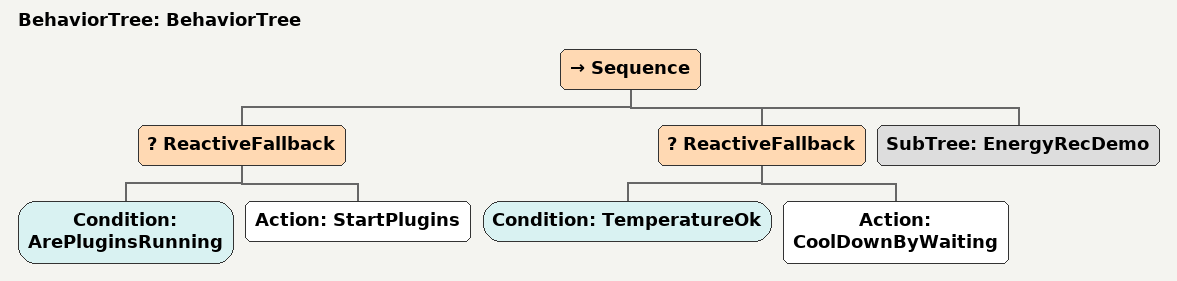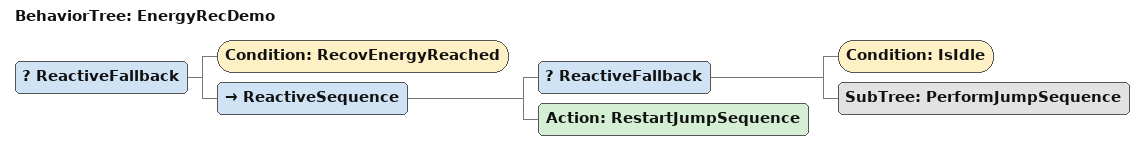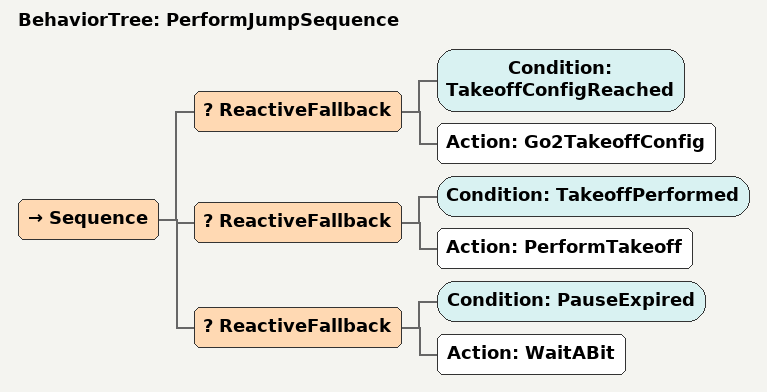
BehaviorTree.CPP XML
<?xml version="1.0"?>
<root main_tree_to_execute="BehaviorTree">
    <BehaviorTree ID="BehaviorTree">
        <Sequence>
            <ReactiveFallback>
                <Condition ID="ArePluginsRunning"/>
                <Action ID="StartPlugins"/>
            </ReactiveFallback>
            <ReactiveFallback>
                <Condition ID="TemperatureOk"/>
                <Action ID="CoolDownByWaiting"/>
            </ReactiveFallback>
            <SubTree ID="EnergyRecDemo"/>
        </Sequence>
    </BehaviorTree>
    <BehaviorTree ID="EnergyRecDemo">
        <ReactiveFallback>
            <Condition ID="RecovEnergyReached"/>
            <ReactiveSequence>
                <ReactiveFallback>
                    <Condition ID="IsIdle"/>
                    <SubTree ID="PerformJumpSequence"/>
                </ReactiveFallback>
                <Action ID="RestartJumpSequence"/>
            </ReactiveSequence>
        </ReactiveFallback>
    </BehaviorTree>
    <BehaviorTree ID="PerformJumpSequence">
        <Sequence>
            <ReactiveFallback>
                <Condition ID="TakeoffConfigReached"/>
                <Action ID="Go2TakeoffConfig"/>
            </ReactiveFallback>
            <ReactiveFallback>
                <Condition ID="TakeoffPerformed"/>
                <Action ID="PerformTakeoff"/>
            </ReactiveFallback>
            <ReactiveFallback>
                <Condition ID="PauseExpired"/>
                <Action ID="WaitABit"/>
            </ReactiveFallback>
        </Sequence>
    </BehaviorTree>
</root>
